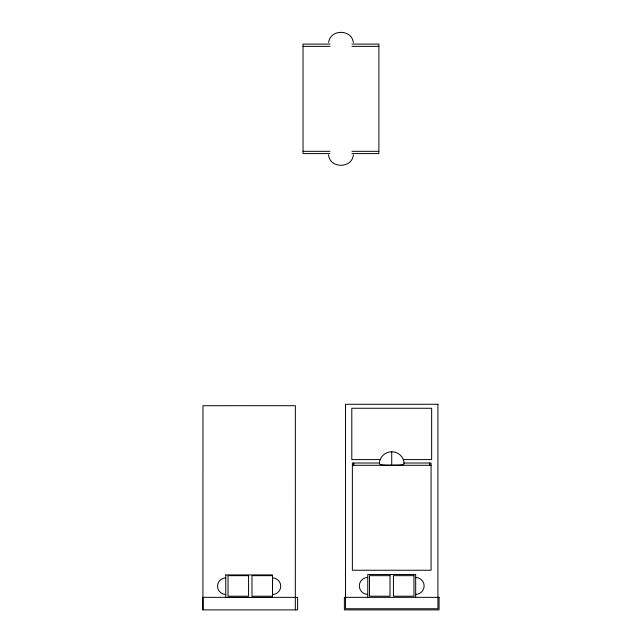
<?xml version="1.0" encoding="UTF-8"?>
<svg xmlns="http://www.w3.org/2000/svg" width="642" height="642" viewBox="0 0 642 642"><rect width="100%" height="100%" fill="white"/><g stroke="black" fill="none" stroke-linecap="round" stroke-linejoin="round"><path stroke-width="0.96" d="M202.936 609.892L202.936 597.341L297.615 597.341L297.615 609.892L202.936 609.9L202.96 405.72L295.36 405.704L295.336 609.892M353.381 154.85C352.097 168.742 329.827 168.742 328.552 154.85M328.608 42.468C330.213 29.01 351.712 29.01 353.325 42.468M380.168 459.592L380.425 458.966A12.399 12.399 0 0 1 391.724 451.808A12.399 12.399 0 0 1 403.104 458.934L403.28 459.592A11.46 11.46 0 0 1 403.987 463.018C406.001 465.739 393.546 464.936 391.724 465.281C389.806 464.96 377.424 465.691 379.462 463.018A11.46 11.46 0 0 1 380.168 459.592L351.8 459.592L351.8 408.264L431.649 408.264L431.649 459.592L403.28 459.592M329.98 44.081L303.032 44.081L303.032 153.59L329.98 153.59M351.944 44.081L378.892 44.081L378.892 153.59L351.944 153.59M303.032 46.36L329.98 46.36M351.944 46.36L378.892 46.36M303.032 151.311L329.98 151.311M351.944 151.311L378.892 151.311M379.462 463.018L352.37 463.018L352.37 570.248L431.079 570.248L431.079 463.018L403.987 463.018M352.37 465.298L431.079 465.298M429.659 463.018L429.659 465.298M415.679 597.341L415.679 574.526L367.77 574.526L367.77 597.341M391.724 451.759L391.724 465.281M353.798 463.018L353.798 465.298M272.513 577.88A8.314 8.314 0 0 1 280.739 586.202A8.314 8.314 0 0 1 272.513 594.516M225.759 594.524A8.314 8.314 0 0 1 217.534 586.21A8.314 8.314 0 0 1 225.759 577.896M415.679 577.471A8.458 8.458 0 0 1 424.145 585.929A8.458 8.458 0 0 1 415.679 594.396M367.77 594.396A8.458 8.458 0 0 1 359.311 585.929A8.458 8.458 0 0 1 367.77 577.471M225.759 574.927L225.759 597.485L272.513 597.485L272.513 574.919L225.759 574.927M437.924 404.275L345.524 404.275L345.524 608.744L437.924 608.744L437.924 404.275M248.566 575.665L228.03 575.665L228.03 596.201L248.566 596.201L248.566 575.665M272.521 575.665L251.985 575.665L251.985 596.201L272.521 596.201L272.521 575.665M390.015 575.665L369.479 575.665L369.479 596.201L390.015 596.201L390.015 575.665M413.97 575.665L393.434 575.665L393.434 596.201L413.97 596.201L413.97 575.665M439.064 597.341L344.385 597.341L344.385 609.892L439.064 609.892L439.064 597.341"/></g></svg>
